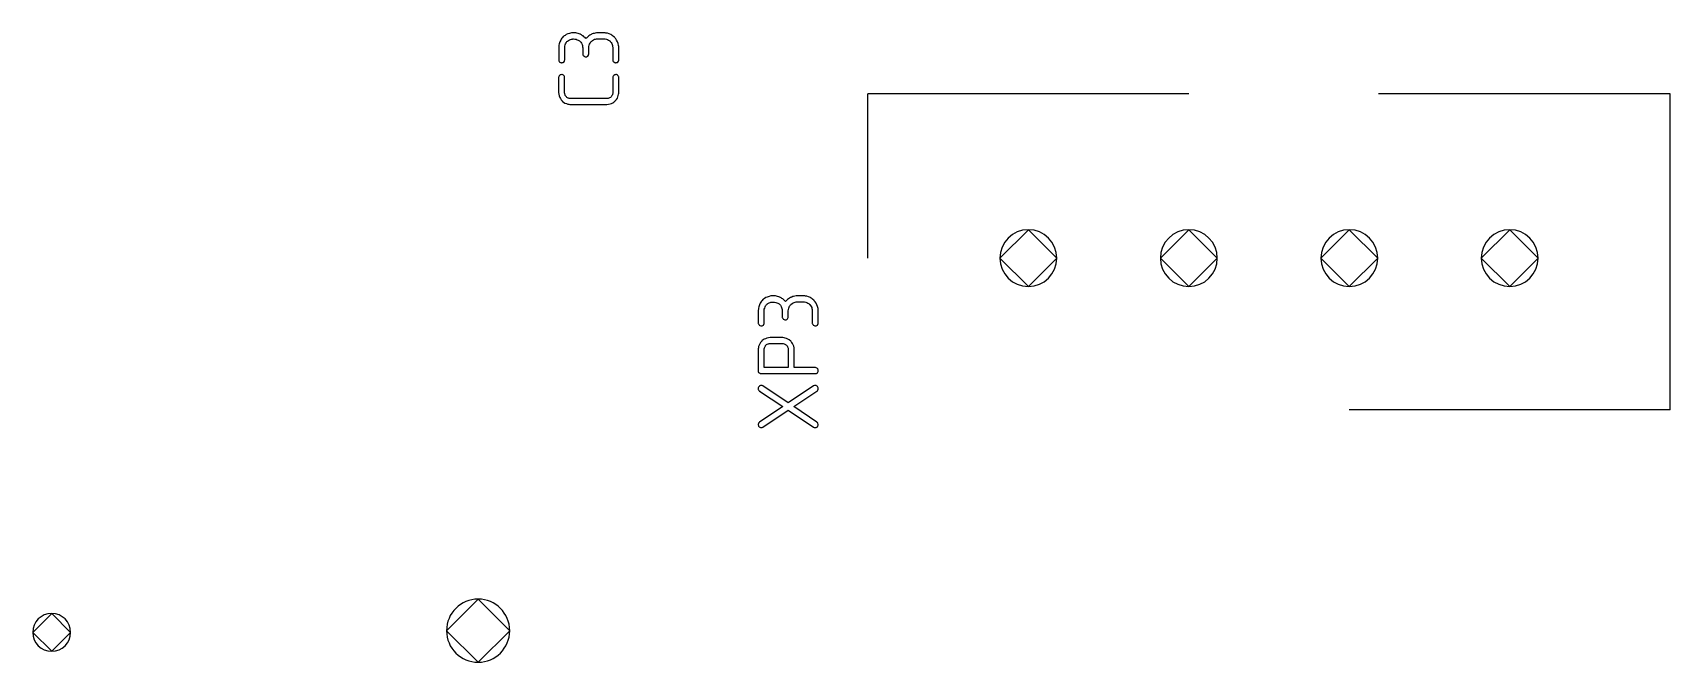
# Model space of a CAD drawing. Header units: inches. Extents: x 0 to 594, y -420 to 0.
# Drawn here: x 225.26 to 251.18, y -198.48 to -188.51 of the extents above; entities that cross this region are included whole.
import ezdxf

# ---------------------------------------------------------------- set-up
doc = ezdxf.new("R2010")
doc.units = ezdxf.units.IN
doc.header["$MEASUREMENT"] = 0

msp = doc.modelspace()

# ---------------------------------------------------------------- linework, layer by layer
at = {"color": 18, "true_color": 0x000000}
for p, q in [((233.597, -188.689), (233.592, -188.713)), ((233.606, -188.66), (233.597, -188.689)), ((233.619, -188.63), (233.606, -188.66)), ((233.628, -188.616), (233.619, -188.63)), ((233.637, -188.602), (233.628, -188.616)), ((233.649, -188.588), (233.637, -188.602)), ((233.661, -188.575), (233.649, -188.588)), ((233.663, -188.574), (233.661, -188.575)), ((233.664, -188.572), (233.663, -188.574)), ((233.668, -188.57), (233.664, -188.572)), ((233.674, -188.565), (233.668, -188.57)), ((233.688, -188.556), (233.674, -188.565)), ((233.706, -188.544), (233.688, -188.556)), ((233.69, -188.708), (233.697, -188.689)), ((233.697, -188.689), (233.704, -188.674)), ((233.704, -188.674), (233.712, -188.663)), ((233.73, -188.534), (233.706, -188.544)), ((233.712, -188.663), (233.719, -188.654)), ((233.719, -188.654), (233.725, -188.649)), ((233.725, -188.649), (233.726, -188.647)), ((233.726, -188.647), (233.742, -188.636)), ((233.759, -188.525), (233.73, -188.534)), ((233.742, -188.636), (233.759, -188.627)), ((233.79, -188.517), (233.759, -188.525)), ((233.759, -188.627), (233.774, -188.622)), ((233.774, -188.622), (233.79, -188.618)), ((233.807, -188.515), (233.79, -188.517)), ((233.79, -188.618), (233.804, -188.615)), ((233.804, -188.615), (233.814, -188.613)), ((233.825, -188.515), (233.807, -188.515)), ((233.814, -188.613), (233.821, -188.613)), ((233.821, -188.613), (233.823, -188.613)), ((233.823, -188.613), (233.845, -188.615)), ((233.828, -188.515), (233.825, -188.515)), ((233.835, -188.515), (233.828, -188.515)), ((233.846, -188.516), (233.835, -188.515)), ((233.845, -188.615), (233.864, -188.619)), ((233.86, -188.517), (233.846, -188.516)), ((233.877, -188.522), (233.86, -188.517)), ((233.864, -188.619), (233.881, -188.625)), ((233.894, -188.526), (233.877, -188.522)), ((233.881, -188.625), (233.895, -188.63)), ((233.914, -188.532), (233.894, -188.526)), ((233.895, -188.63), (233.908, -188.637)), ((233.908, -188.637), (233.917, -188.643)), ((233.932, -188.539), (233.914, -188.532)), ((233.917, -188.643), (233.922, -188.647)), ((233.922, -188.647), (233.924, -188.649)), ((233.924, -188.649), (233.939, -188.664)), ((233.933, -188.54), (233.932, -188.539)), ((233.94, -188.543), (233.933, -188.54)), ((233.939, -188.664), (233.949, -188.682)), ((233.949, -188.548), (233.94, -188.543)), ((233.96, -188.556), (233.949, -188.548)), ((233.949, -188.682), (233.957, -188.699)), ((233.974, -188.565), (233.96, -188.556)), ((233.988, -188.577), (233.974, -188.565)), ((234.004, -188.591), (233.988, -188.577)), ((234.018, -188.608), (234.004, -188.591)), ((234.019, -188.606), (234.018, -188.608)), ((234.024, -188.601), (234.019, -188.606)), ((234.031, -188.594), (234.024, -188.601)), ((234.041, -188.585), (234.031, -188.594)), ((234.052, -188.574), (234.041, -188.585)), ((234.066, -188.564), (234.052, -188.574)), ((234.081, -188.553), (234.066, -188.564)), ((234.07, -188.712), (234.076, -188.694)), ((234.076, -188.694), (234.084, -188.68)), ((234.1, -188.543), (234.081, -188.553)), ((234.084, -188.68), (234.091, -188.667)), ((234.091, -188.667), (234.098, -188.658)), ((234.098, -188.658), (234.104, -188.653)), ((234.103, -188.541), (234.1, -188.543)), ((234.108, -188.539), (234.103, -188.541)), ((234.104, -188.653), (234.105, -188.651)), ((234.105, -188.651), (234.122, -188.637)), ((234.118, -188.534), (234.108, -188.539)), ((234.132, -188.529), (234.118, -188.534)), ((234.122, -188.637), (234.139, -188.627)), ((234.148, -188.525), (234.132, -188.529)), ((234.139, -188.627), (234.156, -188.619)), ((234.166, -188.52), (234.148, -188.525)), ((234.156, -188.619), (234.172, -188.615)), ((234.186, -188.516), (234.166, -188.52)), ((234.172, -188.615), (234.186, -188.612)), ((234.207, -188.515), (234.186, -188.516)), ((234.186, -188.612), (234.197, -188.609)), ((234.197, -188.609), (234.204, -188.609)), ((234.204, -188.609), (234.207, -188.609)), ((234.301, -188.515), (234.207, -188.515)), ((234.207, -188.609), (234.301, -188.609)), ((234.303, -188.515), (234.301, -188.515)), ((234.301, -188.609), (234.323, -188.611)), ((234.306, -188.515), (234.303, -188.515)), ((234.311, -188.515), (234.306, -188.515)), ((234.318, -188.516), (234.311, -188.515)), ((234.325, -188.516), (234.318, -188.516)), ((234.323, -188.611), (234.342, -188.616)), ((234.335, -188.519), (234.325, -188.516)), ((234.359, -188.523), (234.335, -188.519)), ((234.342, -188.616), (234.359, -188.622)), ((234.385, -188.532), (234.359, -188.523)), ((234.359, -188.622), (234.375, -188.63)), ((234.375, -188.63), (234.386, -188.637)), ((234.413, -188.544), (234.385, -188.532)), ((234.386, -188.637), (234.396, -188.644)), ((234.396, -188.644), (234.401, -188.65)), ((234.401, -188.65), (234.403, -188.651)), ((234.403, -188.651), (234.417, -188.668)), ((234.427, -188.553), (234.413, -188.544)), ((234.417, -188.668), (234.427, -188.685)), ((234.441, -188.561), (234.427, -188.553)), ((234.427, -188.685), (234.434, -188.702)), ((234.455, -188.572), (234.441, -188.561)), ((234.469, -188.585), (234.455, -188.572)), ((234.471, -188.587), (234.469, -188.585)), ((234.472, -188.588), (234.471, -188.587)), ((234.475, -188.592), (234.472, -188.588)), ((234.48, -188.598), (234.475, -188.592)), ((234.49, -188.612), (234.48, -188.598)), ((234.503, -188.633), (234.49, -188.612)), ((234.516, -188.657), (234.503, -188.633)), ((234.527, -188.685), (234.516, -188.657)), ((234.535, -188.718), (234.527, -188.685)), ((233.589, -188.735), (233.588, -188.742)), ((233.588, -188.742), (233.588, -188.952)), ((233.588, -188.742), (233.588, -188.742)), ((233.588, -188.952), (233.591, -188.959)), ((233.591, -188.725), (233.589, -188.735)), ((233.592, -188.713), (233.591, -188.725)), ((233.677, -188.967), (233.681, -188.956)), ((233.681, -188.956), (233.683, -188.946)), ((233.683, -188.753), (233.684, -188.729)), ((233.683, -188.946), (233.683, -188.753)), ((233.684, -188.729), (233.69, -188.708)), ((233.957, -188.699), (233.963, -188.716)), ((233.963, -188.716), (233.966, -188.73)), ((233.966, -188.73), (233.967, -188.742)), ((233.967, -188.742), (233.969, -188.75)), ((233.969, -188.75), (233.969, -188.856)), ((233.969, -188.856), (233.971, -188.863)), ((233.971, -188.863), (233.977, -188.874)), ((233.977, -188.874), (233.983, -188.881)), ((233.983, -188.881), (233.984, -188.884)), ((233.984, -188.884), (233.986, -188.884)), ((233.986, -188.884), (233.997, -188.891)), ((233.997, -188.891), (234.007, -188.894)), ((234.007, -188.894), (234.014, -188.895)), ((234.014, -188.895), (234.015, -188.895)), ((234.015, -188.895), (234.017, -188.895)), ((234.017, -188.895), (234.029, -188.894)), ((234.029, -188.894), (234.041, -188.888)), ((234.041, -188.888), (234.048, -188.884)), ((234.048, -188.884), (234.049, -188.883)), ((234.049, -188.883), (234.05, -188.883)), ((234.05, -188.883), (234.057, -188.871)), ((234.057, -188.871), (234.062, -188.86)), ((234.062, -188.86), (234.063, -188.852)), ((234.063, -188.753), (234.065, -188.732)), ((234.063, -188.852), (234.063, -188.753)), ((234.065, -188.732), (234.07, -188.712)), ((234.434, -188.702), (234.438, -188.718)), ((234.438, -188.718), (234.441, -188.732)), ((234.441, -188.732), (234.444, -188.743)), ((234.444, -188.743), (234.444, -188.952)), ((234.444, -188.952), (234.447, -188.959)), ((234.533, -188.967), (234.537, -188.956)), ((234.537, -188.735), (234.535, -188.718)), ((234.538, -188.753), (234.537, -188.735)), ((234.537, -188.956), (234.538, -188.946)), ((234.538, -188.946), (234.538, -188.753)), ((233.588, -189.211), (233.587, -189.219)), ((233.594, -189.2), (233.588, -189.211)), ((233.591, -188.959), (233.595, -188.969)), ((233.597, -189.196), (233.594, -189.2)), ((233.595, -188.969), (233.601, -188.976)), ((233.602, -189.19), (233.597, -189.196)), ((233.601, -188.976), (233.602, -188.978)), ((233.602, -188.978), (233.604, -188.978)), ((233.605, -189.187), (233.602, -189.19)), ((233.604, -188.978), (233.615, -188.985)), ((233.612, -189.183), (233.605, -189.187)), ((233.622, -189.179), (233.612, -189.183)), ((233.615, -188.985), (233.626, -188.988)), ((233.635, -189.176), (233.622, -189.179)), ((233.626, -188.988), (233.633, -188.99)), ((233.633, -188.99), (233.635, -188.99)), ((233.635, -188.99), (233.636, -188.99)), ((233.637, -189.176), (233.635, -189.176)), ((233.636, -188.99), (233.65, -188.988)), ((233.644, -189.177), (233.637, -189.176)), ((233.654, -189.181), (233.644, -189.177)), ((233.65, -188.988), (233.66, -188.984)), ((233.666, -189.188), (233.654, -189.181)), ((233.66, -188.984), (233.667, -188.98)), ((233.668, -189.19), (233.666, -189.188)), ((233.667, -188.98), (233.67, -188.978)), ((233.673, -189.197), (233.668, -189.19)), ((233.67, -188.978), (233.677, -188.967)), ((233.678, -189.208), (233.673, -189.197)), ((233.68, -189.215), (233.678, -189.208)), ((233.681, -189.224), (233.68, -189.215)), ((234.445, -189.211), (234.444, -189.219)), ((234.451, -189.201), (234.445, -189.211)), ((234.447, -188.959), (234.452, -188.97)), ((234.454, -189.196), (234.451, -189.201)), ((234.452, -188.97), (234.458, -188.976)), ((234.459, -189.19), (234.454, -189.196)), ((234.458, -188.976), (234.459, -188.978)), ((234.459, -188.978), (234.461, -188.978)), ((234.462, -189.187), (234.459, -189.19)), ((234.461, -188.978), (234.472, -188.985)), ((234.469, -189.183), (234.462, -189.187)), ((234.479, -189.179), (234.469, -189.183)), ((234.472, -188.985), (234.482, -188.988)), ((234.492, -189.176), (234.479, -189.179)), ((234.482, -188.988), (234.489, -188.99)), ((234.489, -188.99), (234.49, -188.99)), ((234.49, -188.99), (234.492, -188.99)), ((234.492, -188.99), (234.504, -188.988)), ((234.494, -189.176), (234.492, -189.176)), ((234.502, -189.177), (234.494, -189.176)), ((234.511, -189.181), (234.502, -189.177)), ((234.504, -188.988), (234.516, -188.984)), ((234.523, -189.188), (234.511, -189.181)), ((234.516, -188.984), (234.523, -188.98)), ((234.523, -188.98), (234.524, -188.978)), ((234.526, -189.19), (234.523, -189.188)), ((234.524, -188.978), (234.526, -188.978)), ((234.526, -188.978), (234.533, -188.967)), ((234.53, -189.197), (234.526, -189.19)), ((234.535, -189.207), (234.53, -189.197)), ((234.537, -189.214), (234.535, -189.207)), ((234.538, -189.222), (234.537, -189.214)), ((233.587, -189.219), (233.587, -189.461)), ((233.587, -189.219), (233.587, -189.219)), ((233.587, -189.461), (233.589, -189.489)), ((233.681, -189.469), (233.681, -189.224)), ((233.683, -189.476), (233.681, -189.469)), ((234.442, -189.475), (234.441, -189.486)), ((234.444, -189.462), (234.442, -189.475)), ((234.444, -189.219), (234.444, -189.462)), ((234.535, -189.487), (234.537, -189.473)), ((234.537, -189.473), (234.538, -189.468)), ((234.538, -189.468), (234.538, -189.222)), ((233.589, -189.489), (233.595, -189.516)), ((233.595, -189.516), (233.605, -189.538)), ((233.605, -189.538), (233.615, -189.558)), ((233.615, -189.558), (233.625, -189.575)), ((233.625, -189.575), (233.635, -189.586)), ((233.635, -189.586), (233.64, -189.593)), ((233.64, -189.593), (233.643, -189.596)), ((233.643, -189.596), (233.664, -189.614)), ((233.664, -189.614), (233.687, -189.628)), ((233.684, -189.485), (233.683, -189.476)), ((233.688, -189.496), (233.684, -189.485)), ((233.687, -189.628), (233.709, -189.637)), ((233.692, -189.507), (233.688, -189.496)), ((233.699, -189.518), (233.692, -189.507)), ((233.709, -189.53), (233.699, -189.518)), ((233.712, -189.532), (233.709, -189.53)), ((233.709, -189.637), (233.73, -189.644)), ((233.718, -189.538), (233.712, -189.532)), ((233.728, -189.545), (233.718, -189.538)), ((233.74, -189.551), (233.728, -189.545)), ((233.73, -189.644), (233.749, -189.648)), ((233.742, -189.551), (233.74, -189.551)), ((233.743, -189.552), (233.742, -189.551)), ((233.752, -189.554), (233.743, -189.552)), ((233.749, -189.648), (233.764, -189.649)), ((233.763, -189.555), (233.752, -189.554)), ((233.777, -189.556), (233.763, -189.555)), ((233.764, -189.649), (233.77, -189.651)), ((233.77, -189.651), (233.773, -189.651)), ((233.773, -189.651), (233.776, -189.651)), ((233.776, -189.651), (233.777, -189.651)), ((234.349, -189.556), (233.777, -189.556)), ((233.777, -189.651), (234.348, -189.651)), ((234.348, -189.651), (234.376, -189.648)), ((234.351, -189.556), (234.349, -189.556)), ((234.356, -189.556), (234.351, -189.556)), ((234.363, -189.555), (234.356, -189.556)), ((234.372, -189.554), (234.363, -189.555)), ((234.383, -189.549), (234.372, -189.554)), ((234.376, -189.648), (234.403, -189.642)), ((234.394, -189.545), (234.383, -189.549)), ((234.406, -189.538), (234.394, -189.545)), ((234.403, -189.642), (234.425, -189.633)), ((234.417, -189.53), (234.406, -189.538)), ((234.418, -189.527), (234.417, -189.53)), ((234.424, -189.52), (234.418, -189.527)), ((234.431, -189.51), (234.424, -189.52)), ((234.425, -189.633), (234.445, -189.623)), ((234.438, -189.499), (234.431, -189.51)), ((234.44, -189.496), (234.438, -189.497)), ((234.438, -189.497), (234.438, -189.499)), ((234.441, -189.486), (234.44, -189.496)), ((234.445, -189.623), (234.462, -189.613)), ((234.462, -189.613), (234.473, -189.603)), ((234.473, -189.603), (234.48, -189.597)), ((234.48, -189.597), (234.483, -189.594)), ((234.483, -189.594), (234.502, -189.572)), ((234.502, -189.572), (234.516, -189.549)), ((234.516, -189.549), (234.524, -189.527)), ((234.524, -189.527), (234.531, -189.506)), ((234.531, -189.506), (234.535, -189.487)), ((243.562, -189.483), (238.482, -189.483)), ((238.482, -192.083), (238.482, -189.483)), ((251.182, -189.483), (246.563, -189.483)), ((251.182, -194.483), (251.182, -189.483)), ((241.022, -191.633), (240.572, -192.083)), ((241.472, -192.083), (241.022, -191.633)), ((243.562, -191.633), (243.112, -192.083)), ((244.012, -192.083), (243.562, -191.633)), ((246.102, -191.633), (245.652, -192.083)), ((246.552, -192.083), (246.102, -191.633)), ((248.642, -191.633), (248.192, -192.083)), ((249.092, -192.083), (248.642, -191.633)), ((240.572, -192.083), (241.022, -192.533)), ((241.022, -192.533), (241.472, -192.083)), ((243.112, -192.083), (243.562, -192.533)), ((243.562, -192.533), (244.012, -192.083)), ((245.652, -192.083), (246.102, -192.533)), ((246.102, -192.533), (246.552, -192.083)), ((248.192, -192.083), (248.642, -192.533)), ((248.642, -192.533), (249.092, -192.083)), ((236.765, -192.825), (236.755, -192.854)), ((236.778, -192.795), (236.765, -192.825)), ((236.786, -192.781), (236.778, -192.795)), ((236.796, -192.767), (236.786, -192.781)), ((236.807, -192.753), (236.796, -192.767)), ((236.82, -192.74), (236.807, -192.753)), ((236.821, -192.739), (236.82, -192.74)), ((236.823, -192.737), (236.821, -192.739)), ((236.827, -192.734), (236.823, -192.737)), ((236.832, -192.73), (236.827, -192.734)), ((236.847, -192.72), (236.832, -192.73)), ((236.865, -192.709), (236.847, -192.72)), ((236.855, -192.854), (236.862, -192.839)), ((236.862, -192.839), (236.871, -192.827)), ((236.889, -192.699), (236.865, -192.709)), ((236.871, -192.827), (236.878, -192.819)), ((236.878, -192.819), (236.883, -192.813)), ((236.883, -192.813), (236.885, -192.812)), ((236.885, -192.812), (236.9, -192.801)), ((236.917, -192.689), (236.889, -192.699)), ((236.9, -192.801), (236.917, -192.792)), ((236.948, -192.682), (236.917, -192.689)), ((236.917, -192.792), (236.933, -192.787)), ((236.933, -192.787), (236.948, -192.782)), ((236.965, -192.679), (236.948, -192.682)), ((236.948, -192.782), (236.962, -192.779)), ((236.962, -192.779), (236.972, -192.778)), ((236.983, -192.679), (236.965, -192.679)), ((236.972, -192.778), (236.979, -192.778)), ((236.979, -192.778), (236.982, -192.778)), ((236.982, -192.778), (237.003, -192.779)), ((236.986, -192.679), (236.983, -192.679)), ((236.993, -192.679), (236.986, -192.679)), ((237.004, -192.681), (236.993, -192.679)), ((237.003, -192.779), (237.023, -192.784)), ((237.019, -192.682), (237.004, -192.681)), ((237.035, -192.686), (237.019, -192.682)), ((237.023, -192.784), (237.04, -192.789)), ((237.052, -192.691), (237.035, -192.686)), ((237.04, -192.789), (237.054, -192.795)), ((237.072, -192.696), (237.052, -192.691)), ((237.054, -192.795), (237.066, -192.802)), ((237.066, -192.802), (237.075, -192.808)), ((237.09, -192.703), (237.072, -192.696)), ((237.075, -192.808), (237.081, -192.812)), ((237.081, -192.812), (237.082, -192.813)), ((237.082, -192.813), (237.098, -192.829)), ((237.092, -192.705), (237.09, -192.703)), ((237.099, -192.708), (237.092, -192.705)), ((237.098, -192.829), (237.107, -192.847)), ((237.107, -192.713), (237.099, -192.708)), ((237.119, -192.72), (237.107, -192.713)), ((237.133, -192.73), (237.119, -192.72)), ((237.147, -192.741), (237.133, -192.73)), ((237.162, -192.756), (237.147, -192.741)), ((237.176, -192.772), (237.162, -192.756)), ((237.178, -192.771), (237.176, -192.772)), ((237.182, -192.765), (237.178, -192.771)), ((237.189, -192.758), (237.182, -192.765)), ((237.199, -192.75), (237.189, -192.758)), ((237.21, -192.739), (237.199, -192.75)), ((237.224, -192.729), (237.21, -192.739)), ((237.24, -192.717), (237.224, -192.729)), ((237.234, -192.858), (237.243, -192.844)), ((237.258, -192.708), (237.24, -192.717)), ((237.243, -192.844), (237.25, -192.832)), ((237.25, -192.832), (237.257, -192.823)), ((237.257, -192.823), (237.262, -192.818)), ((237.261, -192.706), (237.258, -192.708)), ((237.267, -192.703), (237.261, -192.706)), ((237.262, -192.818), (237.264, -192.816)), ((237.264, -192.816), (237.281, -192.802)), ((237.277, -192.699), (237.267, -192.703)), ((237.291, -192.693), (237.277, -192.699)), ((237.281, -192.802), (237.298, -192.792)), ((237.306, -192.689), (237.291, -192.693)), ((237.298, -192.792), (237.315, -192.784)), ((237.324, -192.685), (237.306, -192.689)), ((237.315, -192.784), (237.33, -192.779)), ((237.344, -192.681), (237.324, -192.685)), ((237.33, -192.779), (237.344, -192.777)), ((237.365, -192.679), (237.344, -192.681)), ((237.344, -192.777), (237.355, -192.774)), ((237.355, -192.774), (237.363, -192.774)), ((237.363, -192.774), (237.365, -192.774)), ((237.46, -192.679), (237.365, -192.679)), ((237.365, -192.774), (237.46, -192.774)), ((237.461, -192.679), (237.46, -192.679)), ((237.46, -192.774), (237.481, -192.775)), ((237.464, -192.679), (237.461, -192.679)), ((237.47, -192.679), (237.464, -192.679)), ((237.477, -192.681), (237.47, -192.679)), ((237.484, -192.681), (237.477, -192.681)), ((237.481, -192.775), (237.501, -192.781)), ((237.494, -192.684), (237.484, -192.681)), ((237.518, -192.688), (237.494, -192.684)), ((237.501, -192.781), (237.518, -192.787)), ((237.543, -192.696), (237.518, -192.688)), ((237.518, -192.787), (237.533, -192.795)), ((237.533, -192.795), (237.544, -192.802)), ((237.571, -192.709), (237.543, -192.696)), ((237.544, -192.802), (237.554, -192.809)), ((237.554, -192.809), (237.56, -192.815)), ((237.56, -192.815), (237.561, -192.816)), ((237.561, -192.816), (237.575, -192.833)), ((237.585, -192.717), (237.571, -192.709)), ((237.575, -192.833), (237.585, -192.85)), ((237.599, -192.726), (237.585, -192.717)), ((237.613, -192.737), (237.599, -192.726)), ((237.628, -192.75), (237.613, -192.737)), ((237.629, -192.751), (237.628, -192.75)), ((237.63, -192.753), (237.629, -192.751)), ((237.633, -192.757), (237.63, -192.753)), ((237.639, -192.763), (237.633, -192.757)), ((237.649, -192.777), (237.639, -192.763)), ((237.661, -192.798), (237.649, -192.777)), ((237.674, -192.822), (237.661, -192.798)), ((237.685, -192.85), (237.674, -192.822)), ((236.748, -192.899), (236.746, -192.906)), ((236.746, -192.906), (236.746, -193.116)), ((236.746, -192.906), (236.746, -192.906)), ((236.749, -192.889), (236.748, -192.899)), ((236.751, -192.878), (236.749, -192.889)), ((236.755, -192.854), (236.751, -192.878)), ((236.841, -192.918), (236.842, -192.894)), ((236.841, -193.111), (236.841, -192.918)), ((236.842, -192.894), (236.848, -192.873)), ((236.848, -192.873), (236.855, -192.854)), ((237.107, -192.847), (237.116, -192.864)), ((237.116, -192.864), (237.121, -192.881)), ((237.121, -192.881), (237.124, -192.895)), ((237.124, -192.895), (237.126, -192.906)), ((237.126, -192.906), (237.127, -192.915)), ((237.127, -192.915), (237.127, -193.021)), ((237.127, -193.021), (237.13, -193.028)), ((237.13, -193.028), (237.136, -193.039)), ((237.136, -193.039), (237.141, -193.046)), ((237.141, -193.046), (237.143, -193.049)), ((237.143, -193.049), (237.144, -193.049)), ((237.144, -193.049), (237.155, -193.056)), ((237.155, -193.056), (237.165, -193.059)), ((237.165, -193.059), (237.172, -193.06)), ((237.172, -193.06), (237.174, -193.06)), ((237.174, -193.06), (237.175, -193.06)), ((237.175, -193.06), (237.188, -193.059)), ((237.188, -193.059), (237.199, -193.053)), ((237.199, -193.053), (237.206, -193.049)), ((237.206, -193.049), (237.207, -193.047)), ((237.207, -193.047), (237.209, -193.047)), ((237.209, -193.047), (237.216, -193.036)), ((237.216, -193.036), (237.22, -193.025)), ((237.22, -193.025), (237.222, -193.016)), ((237.222, -192.918), (237.223, -192.896)), ((237.222, -193.016), (237.222, -192.918)), ((237.223, -192.896), (237.229, -192.877)), ((237.229, -192.877), (237.234, -192.858)), ((237.585, -192.85), (237.592, -192.867)), ((237.592, -192.867), (237.597, -192.882)), ((237.597, -192.882), (237.599, -192.896)), ((237.599, -192.896), (237.602, -192.908)), ((237.602, -192.908), (237.602, -193.116)), ((237.694, -192.882), (237.685, -192.85)), ((237.695, -192.899), (237.694, -192.882)), ((237.697, -192.918), (237.695, -192.899)), ((237.697, -193.111), (237.697, -192.918)), ((236.746, -193.116), (236.749, -193.123)), ((236.749, -193.123), (236.754, -193.133)), ((236.754, -193.133), (236.759, -193.14)), ((236.759, -193.14), (236.761, -193.143)), ((236.761, -193.143), (236.762, -193.143)), ((236.762, -193.143), (236.773, -193.15)), ((236.773, -193.15), (236.785, -193.153)), ((236.785, -193.153), (236.792, -193.154)), ((236.792, -193.154), (236.793, -193.154)), ((236.793, -193.154), (236.794, -193.154)), ((236.794, -193.154), (236.809, -193.153)), ((236.809, -193.153), (236.818, -193.149)), ((236.818, -193.149), (236.825, -193.145)), ((236.825, -193.145), (236.828, -193.143)), ((236.828, -193.143), (236.835, -193.132)), ((236.835, -193.132), (236.84, -193.121)), ((236.84, -193.121), (236.841, -193.111)), ((236.859, -193.359), (236.84, -193.369)), ((236.882, -193.349), (236.859, -193.359)), ((236.907, -193.343), (236.882, -193.349)), ((236.935, -193.341), (236.907, -193.343)), ((237.126, -193.341), (236.935, -193.341)), ((237.127, -193.341), (237.126, -193.341)), ((237.129, -193.341), (237.127, -193.341)), ((237.133, -193.341), (237.129, -193.341)), ((237.138, -193.342), (237.133, -193.341)), ((237.154, -193.343), (237.138, -193.342)), ((237.172, -193.348), (237.154, -193.343)), ((237.193, -193.355), (237.172, -193.348)), ((237.216, -193.365), (237.193, -193.355)), ((237.602, -193.116), (237.605, -193.123)), ((237.605, -193.123), (237.611, -193.135)), ((237.611, -193.135), (237.616, -193.14)), ((237.616, -193.14), (237.618, -193.143)), ((237.618, -193.143), (237.619, -193.143)), ((237.619, -193.143), (237.63, -193.15)), ((237.63, -193.15), (237.64, -193.153)), ((237.64, -193.153), (237.647, -193.154)), ((237.647, -193.154), (237.649, -193.154)), ((237.649, -193.154), (237.65, -193.154)), ((237.65, -193.154), (237.663, -193.153)), ((237.663, -193.153), (237.674, -193.149)), ((237.674, -193.149), (237.681, -193.145)), ((237.681, -193.145), (237.683, -193.143)), ((237.683, -193.143), (237.684, -193.143)), ((237.684, -193.143), (237.691, -193.132)), ((237.691, -193.132), (237.695, -193.121)), ((237.695, -193.121), (237.697, -193.111)), ((236.746, -193.518), (236.745, -193.524)), ((236.745, -193.524), (236.745, -193.865)), ((236.745, -193.524), (236.745, -193.524)), ((236.748, -193.503), (236.746, -193.518)), ((236.752, -193.484), (236.748, -193.503)), ((236.759, -193.463), (236.752, -193.484)), ((236.769, -193.441), (236.759, -193.463)), ((236.783, -193.418), (236.769, -193.441)), ((236.801, -193.397), (236.783, -193.418)), ((236.804, -193.394), (236.801, -193.397)), ((236.811, -193.388), (236.804, -193.394)), ((236.824, -193.379), (236.811, -193.388)), ((236.84, -193.369), (236.824, -193.379)), ((236.84, -193.531), (236.841, -193.517)), ((236.84, -193.817), (236.84, -193.531)), ((236.841, -193.517), (236.844, -193.503)), ((236.841, -193.517), (236.841, -193.517)), ((236.844, -193.503), (236.848, -193.491)), ((236.848, -193.491), (236.854, -193.482)), ((236.854, -193.482), (236.859, -193.474)), ((236.859, -193.474), (236.863, -193.467)), ((236.863, -193.467), (236.866, -193.465)), ((236.866, -193.465), (236.868, -193.463)), ((236.868, -193.463), (236.879, -193.453)), ((236.879, -193.453), (236.89, -193.446)), ((236.89, -193.446), (236.902, -193.442)), ((236.902, -193.442), (236.911, -193.438)), ((236.911, -193.438), (236.921, -193.436)), ((236.921, -193.436), (236.928, -193.435)), ((236.928, -193.435), (236.934, -193.435)), ((236.934, -193.435), (236.935, -193.435)), ((236.935, -193.435), (237.127, -193.435)), ((237.127, -193.435), (237.143, -193.436)), ((237.143, -193.436), (237.155, -193.439)), ((237.155, -193.439), (237.168, -193.443)), ((237.168, -193.443), (237.178, -193.449)), ((237.178, -193.449), (237.185, -193.455)), ((237.185, -193.455), (237.192, -193.459)), ((237.192, -193.459), (237.195, -193.462)), ((237.195, -193.462), (237.196, -193.463)), ((237.196, -193.463), (237.205, -193.474)), ((237.205, -193.474), (237.21, -193.486)), ((237.21, -193.486), (237.216, -193.497)), ((237.238, -193.379), (237.216, -193.365)), ((237.216, -193.497), (237.219, -193.507)), ((237.219, -193.507), (237.22, -193.517)), ((237.22, -193.517), (237.222, -193.524)), ((237.222, -193.524), (237.222, -193.817)), ((237.261, -193.397), (237.238, -193.379)), ((237.264, -193.4), (237.261, -193.397)), ((237.269, -193.407), (237.264, -193.4)), ((237.278, -193.419), (237.269, -193.407)), ((237.288, -193.435), (237.278, -193.419)), ((237.299, -193.455), (237.288, -193.435)), ((237.308, -193.477), (237.299, -193.455)), ((237.313, -193.504), (237.308, -193.477)), ((237.316, -193.532), (237.313, -193.504)), ((237.316, -193.817), (237.316, -193.532)), ((236.745, -193.865), (236.746, -193.88)), ((236.746, -193.88), (236.752, -193.892)), ((237.222, -193.817), (236.84, -193.817)), ((237.65, -193.817), (237.316, -193.817)), ((237.652, -193.817), (237.65, -193.817)), ((237.654, -193.817), (237.652, -193.817)), ((237.663, -193.818), (237.654, -193.817)), ((237.674, -193.823), (237.663, -193.818)), ((237.685, -193.831), (237.674, -193.823)), ((237.687, -193.834), (237.685, -193.831)), ((237.691, -193.84), (237.687, -193.834)), ((237.695, -193.851), (237.691, -193.84)), ((237.692, -193.886), (237.695, -193.876)), ((237.697, -193.865), (237.695, -193.851)), ((237.695, -193.876), (237.697, -193.868)), ((237.697, -193.868), (237.697, -193.865)), ((236.746, -194.138), (236.745, -194.147)), ((236.752, -194.127), (236.746, -194.138)), ((236.752, -193.892), (236.761, -193.9)), ((236.755, -194.12), (236.752, -194.127)), ((236.761, -194.114), (236.755, -194.12)), ((236.761, -193.9), (236.769, -193.906)), ((236.763, -194.112), (236.761, -194.113)), ((236.761, -194.113), (236.761, -194.114)), ((236.77, -194.106), (236.763, -194.112)), ((236.769, -193.906), (236.778, -193.909)), ((236.78, -194.102), (236.77, -194.106)), ((236.778, -193.909), (236.786, -193.91)), ((236.787, -194.099), (236.78, -194.102)), ((236.786, -193.91), (236.792, -193.911)), ((236.794, -194.099), (236.787, -194.099)), ((236.792, -193.911), (236.793, -193.911)), ((236.793, -193.911), (237.65, -193.911)), ((236.796, -194.099), (236.794, -194.099)), ((236.801, -194.1), (236.796, -194.099)), ((236.81, -194.102), (236.801, -194.1)), ((236.821, -194.107), (236.81, -194.102)), ((237.222, -194.375), (236.821, -194.107)), ((237.623, -194.107), (237.222, -194.375)), ((237.637, -194.102), (237.623, -194.107)), ((237.65, -194.099), (237.637, -194.102)), ((237.65, -193.911), (237.666, -193.909)), ((237.652, -194.099), (237.65, -194.099)), ((237.653, -194.099), (237.652, -194.099)), ((237.661, -194.1), (237.653, -194.099)), ((237.671, -194.106), (237.661, -194.1)), ((237.666, -193.909), (237.677, -193.904)), ((237.677, -194.109), (237.671, -194.106)), ((237.677, -193.904), (237.683, -193.9)), ((237.683, -194.114), (237.677, -194.109)), ((237.683, -193.9), (237.685, -193.897)), ((237.685, -194.117), (237.683, -194.114)), ((237.685, -193.897), (237.692, -193.886)), ((237.69, -194.124), (237.685, -194.117)), ((237.694, -194.136), (237.69, -194.124)), ((237.697, -194.15), (237.694, -194.136)), ((236.745, -194.147), (236.745, -194.161)), ((236.745, -194.147), (236.745, -194.147)), ((236.745, -194.161), (236.749, -194.171)), ((236.749, -194.171), (236.755, -194.178)), ((236.755, -194.178), (236.761, -194.184)), ((236.761, -194.184), (236.765, -194.186)), ((236.765, -194.186), (236.766, -194.188)), ((236.766, -194.188), (237.136, -194.433)), ((237.308, -194.433), (237.675, -194.188)), ((237.675, -194.188), (237.683, -194.182)), ((237.683, -194.182), (237.688, -194.175)), ((237.688, -194.175), (237.691, -194.169)), ((237.691, -194.169), (237.694, -194.162)), ((237.694, -194.162), (237.695, -194.158)), ((237.695, -194.158), (237.697, -194.154)), ((237.697, -194.154), (237.697, -194.15)), ((237.136, -194.433), (236.768, -194.68)), ((236.82, -194.762), (237.222, -194.491)), ((237.222, -194.491), (237.623, -194.76)), ((237.675, -194.68), (237.308, -194.433)), ((251.182, -194.483), (246.102, -194.483)), ((236.746, -194.709), (236.745, -194.714)), ((236.745, -194.714), (236.745, -194.725)), ((236.745, -194.725), (236.748, -194.732)), ((236.748, -194.705), (236.746, -194.709)), ((236.751, -194.698), (236.748, -194.705)), ((236.748, -194.732), (236.752, -194.743)), ((236.755, -194.692), (236.751, -194.698)), ((236.752, -194.743), (236.758, -194.75)), ((236.761, -194.685), (236.755, -194.692)), ((236.758, -194.75), (236.759, -194.753)), ((236.759, -194.753), (236.761, -194.753)), ((236.768, -194.68), (236.761, -194.685)), ((236.761, -194.753), (236.772, -194.762)), ((236.772, -194.762), (236.782, -194.766)), ((236.782, -194.766), (236.79, -194.767)), ((236.79, -194.767), (236.792, -194.767)), ((236.792, -194.767), (236.793, -194.767)), ((236.793, -194.767), (236.806, -194.767)), ((236.806, -194.767), (236.82, -194.762)), ((237.623, -194.76), (237.633, -194.764)), ((237.633, -194.764), (237.642, -194.766)), ((237.642, -194.766), (237.647, -194.767)), ((237.647, -194.767), (237.649, -194.767)), ((237.649, -194.767), (237.656, -194.766)), ((237.656, -194.766), (237.663, -194.764)), ((237.663, -194.764), (237.673, -194.759)), ((237.673, -194.759), (237.68, -194.754)), ((237.677, -194.681), (237.675, -194.68)), ((237.681, -194.684), (237.677, -194.681)), ((237.68, -194.754), (237.683, -194.752)), ((237.687, -194.69), (237.681, -194.684)), ((237.683, -194.752), (237.691, -194.739)), ((237.692, -194.698), (237.687, -194.69)), ((237.691, -194.739), (237.695, -194.729)), ((237.697, -194.719), (237.692, -194.698)), ((237.695, -194.729), (237.697, -194.722)), ((237.697, -194.722), (237.697, -194.719)), ((232.312, -197.482), (231.812, -197.982)), ((232.812, -197.982), (232.312, -197.482)), ((225.562, -197.709), (225.262, -198.009)), ((225.862, -198.009), (225.562, -197.709)), ((225.262, -198.009), (225.562, -198.309)), ((225.562, -198.309), (225.862, -198.009)), ((231.812, -197.982), (232.312, -198.482)), ((232.312, -198.482), (232.812, -197.982))]:
    msp.add_line(p, q, dxfattribs=at)
for centre, radius, start, end in [((241.022, -192.083), 0.45, 90, 180), ((241.022, -192.083), 0.45, 0, 90), ((243.562, -192.083), 0.45, 90, 180), ((243.562, -192.083), 0.45, 0, 90), ((246.102, -192.083), 0.45, 90, 180), ((246.102, -192.083), 0.45, 0, 90), ((248.642, -192.083), 0.45, 90, 180), ((248.642, -192.083), 0.45, 0, 90), ((241.022, -192.083), 0.45, 180, 270), ((241.022, -192.083), 0.45, 270, 0), ((243.562, -192.083), 0.45, 180, 270), ((243.562, -192.083), 0.45, 270, 0), ((246.102, -192.083), 0.45, 180, 270), ((246.102, -192.083), 0.45, 270, 0), ((248.642, -192.083), 0.45, 180, 270), ((248.642, -192.083), 0.45, 270, 0), ((232.312, -197.982), 0.5, 90, 180), ((232.312, -197.982), 0.5, 0, 90), ((225.562, -198.009), 0.3, 90, 180), ((225.562, -198.009), 0.3, 0, 90), ((225.562, -198.009), 0.3, 180, 270), ((225.562, -198.009), 0.3, 270, 0), ((232.312, -197.982), 0.5, 180, 270), ((232.312, -197.982), 0.5, 270, 0)]:
    msp.add_arc(centre, radius, start, end, dxfattribs=at)

doc.saveas('drawing.dxf')
